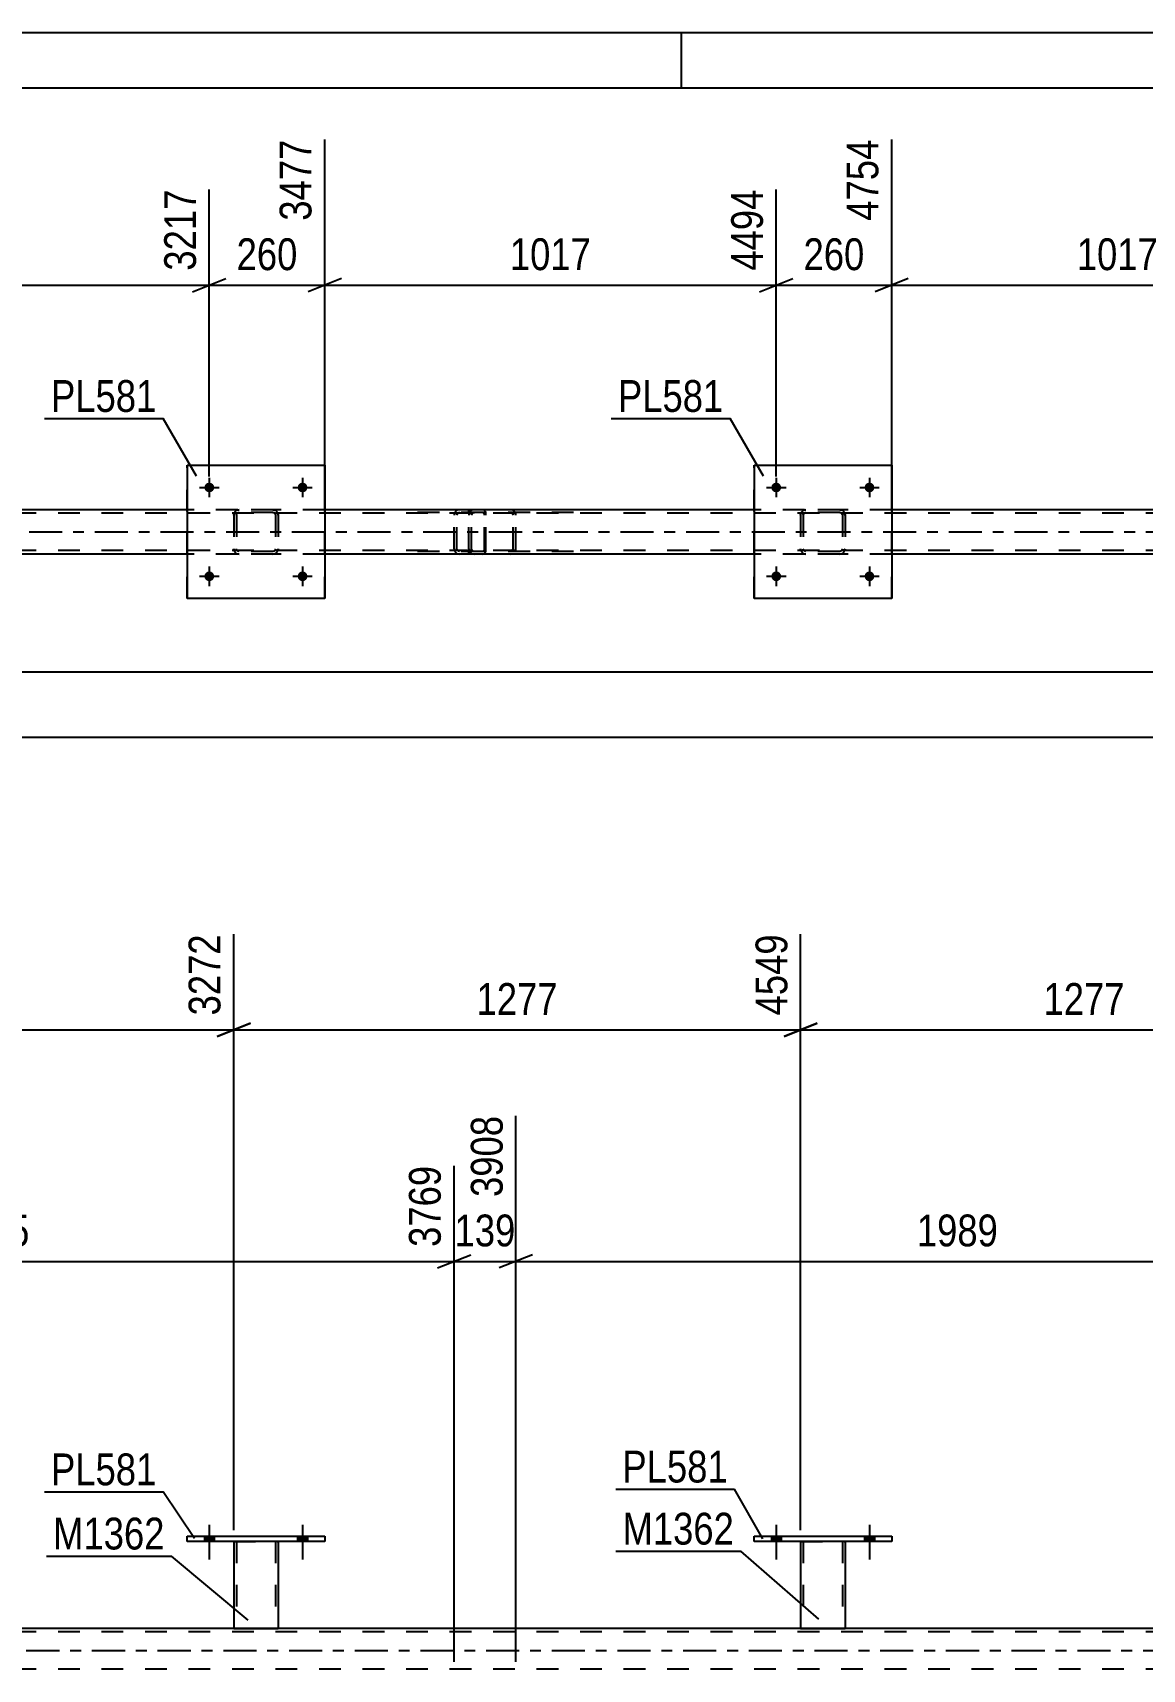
# Model space of a CAD drawing. Header units: millimetres. Extents: x 0 to 841, y 0 to 594.
# Drawn here: x 152.6 to 252.5, y 446.6 to 594 of the extents above; entities that cross this region are included whole.
import ezdxf

# ---------------------------------------------------------------- set-up
doc = ezdxf.new("R2010")
doc.units = ezdxf.units.MM
doc.linetypes.add('DXK_LINE_DOT2', pattern=[3.9198, 1.9599, -1.9599])
doc.linetypes.add('DXK_LINE_DOT3', pattern=[5.9187, 2.979, -0.9799, 0.9799, -0.9799])
doc.styles.add('Arial Narrow', font='ARIALN.TTF', dxfattribs={"height": 0.2})

# ---------------------------------------------------------------- blocks, each defined once
blk = doc.blocks.new('Unknown-232924980-1133')
at = {"color": 5, "linetype": 'Continuous'}
for p, q in [((841, 594), (0, 594)), ((211, 589), (211, 594)), ((836, 589), (5, 589))]:
    blk.add_line(p, q, dxfattribs=at)
blk = doc.blocks.new('Part-232924980-11370 - 11367')
at = {"color": 7, "linetype": 'DXK_LINE_DOT2'}
for p, q in [((191.86, 550.64), (191.84, 550.56)), ((191.84, 547.52), (191.84, 550.56)), ((191.88, 550.74), (191.86, 550.64)), ((192.1, 550.56), (192.12, 550.65)), ((192.1, 547.52), (192.1, 550.56)), ((192.12, 550.65), (192.17, 550.73)), ((192.35, 551.04), (192.16, 551)), ((192.17, 550.73), (192.25, 550.78)), ((192.25, 550.78), (192.35, 550.8)), ((201.29, 551.04), (192.35, 551.04)), ((201.29, 550.8), (192.35, 550.8)), ((195.78, 551), (195.59, 551.04)), ((195.59, 550.8), (195.69, 550.78)), ((195.69, 550.78), (195.77, 550.73)), ((195.77, 550.73), (195.82, 550.65)), ((195.82, 550.65), (195.84, 550.56)), ((195.84, 547.52), (195.84, 550.56)), ((196.08, 550.64), (196.06, 550.74)), ((196.1, 550.56), (196.08, 550.64)), ((196.1, 547.52), (196.1, 550.56)), ((191.84, 547.52), (191.86, 547.43)), ((191.86, 547.43), (191.88, 547.33)), ((192.11, 547.45), (192.1, 547.52)), ((192.12, 547.43), (192.11, 547.45)), ((192.17, 547.35), (192.12, 547.43)), ((192.16, 547.07), (192.35, 547.04)), ((192.25, 547.3), (192.17, 547.35)), ((192.35, 547.28), (192.25, 547.3)), ((201.29, 547.28), (192.35, 547.28)), ((201.29, 547.04), (192.35, 547.04)), ((195.69, 547.3), (195.59, 547.28)), ((195.59, 547.04), (195.78, 547.07)), ((195.77, 547.35), (195.69, 547.3)), ((195.82, 547.43), (195.77, 547.35)), ((195.82, 547.43), (195.83, 547.45)), ((195.83, 547.45), (195.84, 547.52)), ((196.06, 547.33), (196.08, 547.43)), ((196.08, 547.43), (196.1, 547.52))]:
    blk.add_line(p, q, dxfattribs=at)
for centre, start, end in [((192.33, 550.54), 110.7583, 155.68), ((195.61, 550.54), 24.32, 69.2417), ((192.33, 547.54), 204.32, 249.2417)]:
    blk.add_arc(centre, 0.496, start, end, dxfattribs=at)
blk = doc.blocks.new('Part-232924980-11371 - 11367')
at = {"color": 7, "linetype": 'DXK_LINE_DOT2'}
for p, q in [((193.12, 551.04), (186.14, 551.04)), ((193.12, 550.8), (186.14, 550.8)), ((190.54, 550.64), (190.52, 550.56)), ((190.52, 547.52), (190.52, 550.56)), ((190.56, 550.74), (190.54, 550.64)), ((190.77, 550.56), (190.79, 550.65)), ((190.77, 547.52), (190.77, 550.56)), ((190.79, 550.65), (190.85, 550.73)), ((191.03, 551.04), (190.83, 551)), ((190.85, 550.73), (190.93, 550.78)), ((190.93, 550.78), (191.03, 550.8)), ((191.84, 550.8), (191.84, 551.04)), ((193.22, 551), (193.12, 551.04)), ((193.12, 550.8), (193.17, 550.78)), ((193.17, 550.78), (193.21, 550.73)), ((193.21, 550.73), (193.24, 550.65)), ((193.31, 550.9), (193.22, 551)), ((193.24, 550.65), (193.25, 550.56)), ((193.25, 547.52), (193.25, 550.56)), ((193.37, 550.74), (193.31, 550.9)), ((193.39, 550.56), (193.37, 550.74)), ((193.39, 547.52), (193.39, 550.56)), ((193.12, 547.28), (186.14, 547.28)), ((193.12, 547.04), (186.14, 547.04)), ((190.52, 547.52), (190.54, 547.43)), ((190.54, 547.43), (190.56, 547.33)), ((190.79, 547.45), (190.77, 547.52)), ((190.79, 547.43), (190.79, 547.45)), ((190.85, 547.35), (190.79, 547.43)), ((190.83, 547.07), (191.03, 547.04)), ((190.93, 547.3), (190.85, 547.35)), ((191.03, 547.28), (190.93, 547.3)), ((191.84, 547.04), (191.84, 547.28)), ((193.17, 547.3), (193.12, 547.28)), ((193.12, 547.04), (193.22, 547.07)), ((193.21, 547.35), (193.17, 547.3)), ((193.24, 547.43), (193.21, 547.35)), ((193.22, 547.07), (193.31, 547.18)), ((193.25, 547.52), (193.24, 547.43)), ((193.31, 547.18), (193.37, 547.33)), ((193.37, 547.33), (193.39, 547.52))]:
    blk.add_line(p, q, dxfattribs=at)
for centre, start, end in [((191.01, 550.54), 111.1941, 156.1506), ((191.01, 547.53), 203.8494, 248.8059)]:
    blk.add_arc(centre, 0.492, start, end, dxfattribs=at)
blk = doc.blocks.new('Bolt-232924980-32480 - 11367')
at = {"linetype": 'Continuous'}
for points in [[(219.99, 545.04, -1), (219.11, 545.04, -1)], [(228.39, 545.04, -1), (227.51, 545.04, -1)]]:
    blk.add_hatch(color=1, dxfattribs=at).paths.add_polyline_path(points)
at = {"color": 1, "linetype": 'Continuous'}
for p, q in [((219.55, 545.92), (219.55, 544.16)), ((227.95, 545.92), (227.95, 544.16)), ((218.67, 545.04), (220.43, 545.04)), ((227.07, 545.04), (228.83, 545.04))]:
    blk.add_line(p, q, dxfattribs=at)
blk = doc.blocks.new('Part-232924980-11456 - 11367')
at = {"color": 7, "linetype": 'DXK_LINE_DOT2'}
for p, q in [((760.45, 550.72), (39.78, 550.72)), ((178.87, 551.04), (166.47, 551.04)), ((229.95, 551.04), (217.55, 551.04)), ((760.45, 547.36), (39.78, 547.36)), ((178.87, 547.04), (166.47, 547.04)), ((229.95, 547.04), (217.55, 547.04))]:
    blk.add_line(p, q, dxfattribs=at)
at = {"color": 2, "linetype": 'Continuous'}
for p, q in [((166.47, 551.04), (127.79, 551.04)), ((217.55, 551.04), (178.87, 551.04)), ((268.63, 551.04), (229.95, 551.04)), ((166.47, 547.04), (127.79, 547.04)), ((217.55, 547.04), (178.87, 547.04)), ((268.63, 547.04), (229.95, 547.04))]:
    blk.add_line(p, q, dxfattribs=at)
at = {"color": 7, "linetype": 'DXK_LINE_DOT3'}
blk.add_line((39.78, 549.04), (760.45, 549.04), dxfattribs=at)
blk = doc.blocks.new('Bolt-232924980-32474 - 11367')
at = {"linetype": 'Continuous'}
for points in [[(168.91, 545.04, -1), (168.03, 545.04, -1)], [(177.31, 545.04, -1), (176.43, 545.04, -1)]]:
    blk.add_hatch(color=1, dxfattribs=at).paths.add_polyline_path(points)
at = {"color": 1, "linetype": 'Continuous'}
for p, q in [((168.47, 545.92), (168.47, 544.16)), ((176.87, 545.92), (176.87, 544.16)), ((167.59, 545.04), (169.35, 545.04)), ((175.99, 545.04), (177.75, 545.04))]:
    blk.add_line(p, q, dxfattribs=at)
blk = doc.blocks.new('Part-232924980-32445 - 11367')
at = {"color": 7, "linetype": 'DXK_LINE_DOT2'}
for p, q in [((170.67, 550.56), (170.7, 550.74)), ((170.7, 550.74), (170.67, 550.56)), ((170.67, 550.56), (170.67, 547.52)), ((170.91, 550.56), (170.93, 550.65)), ((170.91, 550.56), (170.91, 547.52)), ((170.93, 550.65), (170.98, 550.73)), ((170.96, 551), (171.15, 551.04)), ((171.15, 551.04), (170.96, 551)), ((170.98, 550.73), (171.06, 550.78)), ((171.06, 550.78), (171.15, 550.8)), ((174.19, 551.04), (171.15, 551.04)), ((174.19, 550.8), (171.15, 550.8)), ((174.19, 551.04), (174.37, 551)), ((174.37, 551), (174.19, 551.04)), ((174.19, 550.8), (174.28, 550.78)), ((174.28, 550.78), (174.36, 550.73)), ((174.36, 550.73), (174.41, 550.65)), ((174.41, 550.65), (174.43, 550.56)), ((174.43, 550.56), (174.43, 547.52)), ((174.63, 550.74), (174.67, 550.56)), ((174.67, 550.56), (174.63, 550.74)), ((174.67, 550.56), (174.67, 547.52)), ((170.7, 547.33), (170.67, 547.52)), ((170.67, 547.52), (170.7, 547.33)), ((170.93, 547.43), (170.91, 547.52)), ((170.98, 547.35), (170.93, 547.43)), ((171.15, 547.04), (170.96, 547.07)), ((170.96, 547.07), (171.15, 547.04)), ((171.06, 547.3), (170.98, 547.35)), ((171.15, 547.28), (171.06, 547.3)), ((174.19, 547.28), (171.15, 547.28)), ((174.19, 547.04), (171.15, 547.04)), ((174.28, 547.3), (174.19, 547.28)), ((174.37, 547.07), (174.19, 547.04)), ((174.19, 547.04), (174.37, 547.07)), ((174.36, 547.35), (174.28, 547.3)), ((174.41, 547.43), (174.36, 547.35)), ((174.43, 547.52), (174.41, 547.43)), ((174.67, 547.52), (174.63, 547.33)), ((174.63, 547.33), (174.67, 547.52))]:
    blk.add_line(p, q, dxfattribs=at)
at = {"color": 7, "linetype": 'DXK_LINE_DOT3'}
blk.add_line((172.67, 549.04), (172.67, 549.04), dxfattribs=at)
at = {"color": 7, "linetype": 'DXK_LINE_DOT2'}
for centre, start, end in [((171.15, 550.56), 112.5, 157.5), ((171.15, 550.56), 112.5, 157.5), ((174.19, 550.56), 22.5, 67.5), ((174.19, 550.56), 22.5, 67.5), ((171.15, 547.52), 202.5, 247.5), ((171.15, 547.52), 202.5, 247.5), ((174.19, 547.52), 292.5, 337.5), ((174.19, 547.52), 292.5, 337.5)]:
    blk.add_arc(centre, 0.48, start, end, dxfattribs=at)
blk = doc.blocks.new('Part-232924980-32446 - 11367')
at = {"color": 2, "linetype": 'Continuous'}
for p, q in [((166.47, 555.04), (166.47, 543.04)), ((166.47, 555.04), (178.87, 555.04)), ((178.87, 555.04), (178.87, 543.04)), ((178.87, 543.04), (166.47, 543.04))]:
    blk.add_line(p, q, dxfattribs=at)
at = {"color": 7, "linetype": 'DXK_LINE_DOT2'}
for p, q in [((166.47, 543.04), (166.47, 555.04)), ((178.87, 543.04), (178.87, 555.04))]:
    blk.add_line(p, q, dxfattribs=at)
blk = doc.blocks.new('Part-232924980-32451 - 11367')
at = {"color": 7, "linetype": 'DXK_LINE_DOT2'}
for p, q in [((221.75, 550.56), (221.78, 550.74)), ((221.78, 550.74), (221.75, 550.56)), ((221.75, 550.56), (221.75, 547.52)), ((221.99, 550.56), (222.01, 550.65)), ((221.99, 550.56), (221.99, 547.52)), ((222.01, 550.65), (222.06, 550.73)), ((222.04, 551), (222.23, 551.04)), ((222.23, 551.04), (222.04, 551)), ((222.06, 550.73), (222.14, 550.78)), ((222.14, 550.78), (222.23, 550.8)), ((225.27, 551.04), (222.23, 551.04)), ((225.27, 550.8), (222.23, 550.8)), ((225.27, 551.04), (225.45, 551)), ((225.45, 551), (225.27, 551.04)), ((225.27, 550.8), (225.36, 550.78)), ((225.36, 550.78), (225.44, 550.73)), ((225.44, 550.73), (225.49, 550.65)), ((225.49, 550.65), (225.51, 550.56)), ((225.51, 550.56), (225.51, 547.52)), ((225.71, 550.74), (225.75, 550.56)), ((225.75, 550.56), (225.71, 550.74)), ((225.75, 550.56), (225.75, 547.52)), ((221.78, 547.33), (221.75, 547.52)), ((221.75, 547.52), (221.78, 547.33)), ((222.01, 547.43), (221.99, 547.52)), ((222.06, 547.35), (222.01, 547.43)), ((222.23, 547.04), (222.04, 547.07)), ((222.04, 547.07), (222.23, 547.04)), ((222.14, 547.3), (222.06, 547.35)), ((222.23, 547.28), (222.14, 547.3)), ((225.27, 547.28), (222.23, 547.28)), ((225.27, 547.04), (222.23, 547.04)), ((225.36, 547.3), (225.27, 547.28)), ((225.45, 547.07), (225.27, 547.04)), ((225.27, 547.04), (225.45, 547.07)), ((225.44, 547.35), (225.36, 547.3)), ((225.49, 547.43), (225.44, 547.35)), ((225.51, 547.52), (225.49, 547.43)), ((225.75, 547.52), (225.71, 547.33)), ((225.71, 547.33), (225.75, 547.52))]:
    blk.add_line(p, q, dxfattribs=at)
at = {"color": 7, "linetype": 'DXK_LINE_DOT3'}
blk.add_line((223.75, 549.04), (223.75, 549.04), dxfattribs=at)
at = {"color": 7, "linetype": 'DXK_LINE_DOT2'}
for centre, start, end in [((222.23, 550.56), 112.5, 157.5), ((222.23, 550.56), 112.5, 157.5), ((225.27, 550.56), 22.5, 67.5), ((225.27, 550.56), 22.5, 67.5), ((222.23, 547.52), 202.5, 247.5), ((222.23, 547.52), 202.5, 247.5), ((225.27, 547.52), 292.5, 337.5), ((225.27, 547.52), 292.5, 337.5)]:
    blk.add_arc(centre, 0.48, start, end, dxfattribs=at)
blk = doc.blocks.new('Part-232924980-32452 - 11367')
at = {"color": 2, "linetype": 'Continuous'}
for p, q in [((217.55, 555.04), (217.55, 543.04)), ((217.55, 555.04), (229.95, 555.04)), ((229.95, 555.04), (229.95, 543.04)), ((229.95, 543.04), (217.55, 543.04))]:
    blk.add_line(p, q, dxfattribs=at)
at = {"color": 7, "linetype": 'DXK_LINE_DOT2'}
for p, q in [((217.55, 543.04), (217.55, 555.04)), ((229.95, 543.04), (229.95, 555.04))]:
    blk.add_line(p, q, dxfattribs=at)
blk = doc.blocks.new('Bolt-232924980-32475 - 11367')
at = {"linetype": 'Continuous'}
for points in [[(168.91, 553.04, -1), (168.03, 553.04, -1)], [(177.31, 553.04, -1), (176.43, 553.04, -1)]]:
    blk.add_hatch(color=1, dxfattribs=at).paths.add_polyline_path(points)
at = {"color": 1, "linetype": 'Continuous'}
for p, q in [((167.59, 553.04), (169.35, 553.04)), ((168.47, 553.92), (168.47, 552.16)), ((175.99, 553.04), (177.75, 553.04)), ((176.87, 553.92), (176.87, 552.16))]:
    blk.add_line(p, q, dxfattribs=at)
blk = doc.blocks.new('Bolt-232924980-32481 - 11367')
at = {"linetype": 'Continuous'}
for points in [[(219.99, 553.04, -1), (219.11, 553.04, -1)], [(228.39, 553.04, -1), (227.51, 553.04, -1)]]:
    blk.add_hatch(color=1, dxfattribs=at).paths.add_polyline_path(points)
at = {"color": 1, "linetype": 'Continuous'}
for p, q in [((218.67, 553.04), (220.43, 553.04)), ((219.55, 553.92), (219.55, 552.16)), ((227.07, 553.04), (228.83, 553.04)), ((227.95, 553.92), (227.95, 552.16))]:
    blk.add_line(p, q, dxfattribs=at)
blk = doc.blocks.new('Part-232924980-2518 - 2334')
at = {"color": 2, "linetype": 'Continuous'}
blk.add_line((760.45, 450.28), (98.71, 450.28), dxfattribs=at)
at = {"color": 7, "linetype": 'DXK_LINE_DOT2'}
for p, q in [((760.45, 449.96), (98.71, 449.96)), ((760.45, 446.6), (98.71, 446.6))]:
    blk.add_line(p, q, dxfattribs=at)
at = {"color": 7, "linetype": 'DXK_LINE_DOT3'}
blk.add_line((98.71, 448.28), (760.45, 448.28), dxfattribs=at)
blk = doc.blocks.new('Bolt-232924980-32848 - 2334')
at = {"linetype": 'Continuous'}
for points in [[(219.11, 458.12), (219.99, 458.12), (219.99, 458.6), (219.11, 458.6)], [(227.51, 458.12), (228.39, 458.12), (228.39, 458.6), (227.51, 458.6)]]:
    blk.add_hatch(color=1, dxfattribs=at).paths.add_polyline_path(points)
at = {"color": 1, "linetype": 'Continuous'}
for p, q in [((219.11, 458.6), (219.11, 458.12)), ((219.55, 459.6), (219.55, 456.48)), ((219.99, 458.6), (219.99, 458.12)), ((227.51, 458.6), (227.51, 458.12)), ((227.95, 459.6), (227.95, 456.48)), ((228.39, 458.6), (228.39, 458.12))]:
    blk.add_line(p, q, dxfattribs=at)
blk = doc.blocks.new('Bolt-232924980-32842 - 2334')
at = {"linetype": 'Continuous'}
for points in [[(168.03, 458.12), (168.91, 458.12), (168.91, 458.6), (168.03, 458.6)], [(176.43, 458.12), (177.31, 458.12), (177.31, 458.6), (176.43, 458.6)]]:
    blk.add_hatch(color=1, dxfattribs=at).paths.add_polyline_path(points)
at = {"color": 1, "linetype": 'Continuous'}
for p, q in [((168.03, 458.6), (168.03, 458.12)), ((168.47, 459.6), (168.47, 456.48)), ((168.91, 458.6), (168.91, 458.12)), ((176.43, 458.6), (176.43, 458.12)), ((176.87, 459.6), (176.87, 456.48)), ((177.31, 458.6), (177.31, 458.12))]:
    blk.add_line(p, q, dxfattribs=at)
blk = doc.blocks.new('Part-232924980-32818 - 2334')
at = {"color": 2, "linetype": 'Continuous'}
for p, q in [((221.75, 458.12), (221.75, 450.28)), ((225.75, 458.12), (225.75, 450.28)), ((221.75, 450.28), (225.75, 450.28))]:
    blk.add_line(p, q, dxfattribs=at)
at = {"color": 7, "linetype": 'DXK_LINE_DOT2'}
for p, q in [((221.75, 458.12), (225.75, 458.12)), ((221.75, 458.12), (221.75, 458.12)), ((221.75, 458.12), (221.75, 458.12)), ((221.99, 458.12), (221.99, 450.28)), ((225.51, 458.12), (225.51, 450.28)), ((225.75, 458.12), (225.75, 458.12)), ((225.75, 458.12), (225.75, 458.12)), ((225.45, 450.28), (225.49, 450.28)), ((225.45, 450.28), (225.49, 450.28)), ((225.49, 450.28), (225.51, 450.28)), ((225.49, 450.28), (225.51, 450.28))]:
    blk.add_line(p, q, dxfattribs=at)
blk = doc.blocks.new('Part-232924980-32812 - 2334')
at = {"color": 2, "linetype": 'Continuous'}
for p, q in [((170.67, 458.12), (170.67, 450.28)), ((174.67, 458.12), (174.67, 450.28)), ((170.67, 450.28), (174.67, 450.28))]:
    blk.add_line(p, q, dxfattribs=at)
at = {"color": 7, "linetype": 'DXK_LINE_DOT2'}
for p, q in [((170.67, 458.12), (174.67, 458.12)), ((170.67, 458.12), (170.67, 458.12)), ((170.67, 458.12), (170.67, 458.12)), ((170.91, 458.12), (170.91, 450.28)), ((174.43, 458.12), (174.43, 450.28)), ((174.67, 458.12), (174.67, 458.12)), ((174.67, 458.12), (174.67, 458.12)), ((174.37, 450.28), (174.41, 450.28)), ((174.37, 450.28), (174.41, 450.28)), ((174.41, 450.28), (174.43, 450.28)), ((174.41, 450.28), (174.43, 450.28))]:
    blk.add_line(p, q, dxfattribs=at)
blk = doc.blocks.new('Part-232924980-32813 - 2334')
at = {"color": 2, "linetype": 'Continuous'}
for p, q in [((166.47, 458.12), (166.47, 458.6)), ((166.47, 458.6), (178.87, 458.6)), ((178.87, 458.6), (178.87, 458.12)), ((178.87, 458.12), (166.47, 458.12))]:
    blk.add_line(p, q, dxfattribs=at)
blk = doc.blocks.new('Part-232924980-32819 - 2334')
at = {"color": 2, "linetype": 'Continuous'}
for p, q in [((217.55, 458.12), (217.55, 458.6)), ((217.55, 458.6), (229.95, 458.6)), ((229.95, 458.6), (229.95, 458.12)), ((229.95, 458.12), (217.55, 458.12))]:
    blk.add_line(p, q, dxfattribs=at)
blk = doc.blocks.new('Bolt-232924980-32841 - 2334')
at = {"linetype": 'Continuous'}
for points in [[(168.03, 458.12), (168.91, 458.12), (168.91, 458.6), (168.03, 458.6)], [(176.43, 458.12), (177.31, 458.12), (177.31, 458.6), (176.43, 458.6)]]:
    blk.add_hatch(color=1, dxfattribs=at).paths.add_polyline_path(points)
at = {"color": 1, "linetype": 'Continuous'}
for p, q in [((168.03, 458.6), (168.03, 458.12)), ((168.47, 459.6), (168.47, 456.48)), ((168.91, 458.6), (168.91, 458.12)), ((176.43, 458.6), (176.43, 458.12)), ((176.87, 459.6), (176.87, 456.48)), ((177.31, 458.6), (177.31, 458.12))]:
    blk.add_line(p, q, dxfattribs=at)
blk = doc.blocks.new('Bolt-232924980-32847 - 2334')
at = {"linetype": 'Continuous'}
for points in [[(219.11, 458.12), (219.99, 458.12), (219.99, 458.6), (219.11, 458.6)], [(227.51, 458.12), (228.39, 458.12), (228.39, 458.6), (227.51, 458.6)]]:
    blk.add_hatch(color=1, dxfattribs=at).paths.add_polyline_path(points)
at = {"color": 1, "linetype": 'Continuous'}
for p, q in [((219.11, 458.6), (219.11, 458.12)), ((219.55, 459.6), (219.55, 456.48)), ((219.99, 458.6), (219.99, 458.12)), ((227.51, 458.6), (227.51, 458.12)), ((227.95, 459.6), (227.95, 456.48)), ((228.39, 458.6), (228.39, 458.12))]:
    blk.add_line(p, q, dxfattribs=at)
blk = doc.blocks.new('StraightDimension-232924980-16162 - 11367')
at = {"color": 7, "linetype": 'Continuous'}
blk.add_line((39.78, 536.44), (760.45, 536.44), dxfattribs=at)
blk = doc.blocks.new('StraightDimension-232924980-35553 - 11367')
at = {"color": 7, "linetype": 'Continuous'}
blk.add_line((39.14, 530.54), (761.09, 530.54), dxfattribs=at)
blk = doc.blocks.new('StraightDimension-232924980-35673 - 11367')
at = {"color": 7, "linetype": 'Continuous'}
for p, q in [((229.95, 552.04), (229.95, 584.39)), ((270.63, 554.04), (270.63, 579.89)), ((231.45, 571.87), (228.45, 570.67)), ((229.95, 571.27), (270.63, 571.27)), ((269.13, 570.67), (272.13, 571.87))]:
    blk.add_line(p, q, dxfattribs=at)
at = {"color": 0}
blk.add_wipeout([(254.54, 572.02), (254.54, 576.22), (246.03, 576.22), (246.03, 572.02)], dxfattribs=at)
at = {"color": 3, "style": 'Arial Narrow'}
blk.add_text('1017', height=2.863, dxfattribs=at).set_placement((246.63, 572.62))
at = {"color": 0, "linetype": 'Continuous'}
blk.add_wipeout([(270.03, 580.49), (265.83, 580.49), (265.83, 571.97), (270.03, 571.97)], dxfattribs=at)
at = {"color": 3, "linetype": 'Continuous', "style": 'Arial Narrow'}
blk.add_text('5771', height=2.863, rotation=90.0002, dxfattribs=at).set_placement((269.43, 572.57))
blk = doc.blocks.new('StraightDimension-232924980-35674 - 11367')
at = {"color": 7, "linetype": 'Continuous'}
for p, q in [((229.95, 552.04), (229.95, 584.39)), ((219.55, 554.04), (219.55, 579.89)), ((218.05, 570.67), (221.05, 571.87)), ((219.55, 571.27), (229.95, 571.27)), ((231.45, 571.87), (228.45, 570.67))]:
    blk.add_line(p, q, dxfattribs=at)
at = {"color": 0}
blk.add_wipeout([(228.09, 572.02), (228.09, 576.22), (221.41, 576.22), (221.41, 572.02)], dxfattribs=at)
at = {"color": 3, "style": 'Arial Narrow'}
blk.add_text('260', height=2.863, dxfattribs=at).set_placement((222.01, 572.62))
at = {"color": 0, "linetype": 'Continuous'}
blk.add_wipeout([(229.35, 584.99), (225.15, 584.99), (225.15, 576.47), (229.35, 576.47)], dxfattribs=at)
at = {"color": 3, "linetype": 'Continuous', "style": 'Arial Narrow'}
blk.add_text('4754', height=2.863, rotation=90.0002, dxfattribs=at).set_placement((228.75, 577.07))
blk = doc.blocks.new('StraightDimension-232924980-35675 - 11367')
at = {"color": 7, "linetype": 'Continuous'}
for p, q in [((178.87, 552.04), (178.87, 584.39)), ((219.55, 554.04), (219.55, 579.89)), ((180.37, 571.87), (177.37, 570.67)), ((178.87, 571.27), (219.55, 571.27)), ((218.05, 570.67), (221.05, 571.87))]:
    blk.add_line(p, q, dxfattribs=at)
at = {"color": 0}
blk.add_wipeout([(203.46, 572.02), (203.46, 576.22), (194.95, 576.22), (194.95, 572.02)], dxfattribs=at)
at = {"color": 3, "style": 'Arial Narrow'}
blk.add_text('1017', height=2.863, dxfattribs=at).set_placement((195.55, 572.62))
at = {"color": 0, "linetype": 'Continuous'}
blk.add_wipeout([(218.95, 580.49), (214.75, 580.49), (214.75, 571.97), (218.95, 571.97)], dxfattribs=at)
at = {"color": 3, "linetype": 'Continuous', "style": 'Arial Narrow'}
blk.add_text('4494', height=2.863, rotation=90.0002, dxfattribs=at).set_placement((218.35, 572.57))
blk = doc.blocks.new('StraightDimension-232924980-35676 - 11367')
at = {"color": 7, "linetype": 'Continuous'}
for p, q in [((178.87, 552.04), (178.87, 584.39)), ((168.47, 554.04), (168.47, 579.89)), ((166.97, 570.67), (169.97, 571.87)), ((168.47, 571.27), (178.87, 571.27)), ((180.37, 571.87), (177.37, 570.67))]:
    blk.add_line(p, q, dxfattribs=at)
at = {"color": 0}
blk.add_wipeout([(177.01, 572.02), (177.01, 576.22), (170.33, 576.22), (170.33, 572.02)], dxfattribs=at)
at = {"color": 3, "style": 'Arial Narrow'}
blk.add_text('260', height=2.863, dxfattribs=at).set_placement((170.93, 572.62))
at = {"color": 0, "linetype": 'Continuous'}
blk.add_wipeout([(178.27, 584.99), (174.07, 584.99), (174.07, 576.47), (178.27, 576.47)], dxfattribs=at)
at = {"color": 3, "linetype": 'Continuous', "style": 'Arial Narrow'}
blk.add_text('3477', height=2.863, rotation=90.0002, dxfattribs=at).set_placement((177.67, 577.07))
blk = doc.blocks.new('StraightDimension-232924980-35677 - 11367')
at = {"color": 7, "linetype": 'Continuous'}
for p, q in [((127.79, 552.04), (127.79, 584.39)), ((168.47, 554.04), (168.47, 579.89)), ((129.29, 571.87), (126.29, 570.67)), ((127.79, 571.27), (168.47, 571.27)), ((166.97, 570.67), (169.97, 571.87))]:
    blk.add_line(p, q, dxfattribs=at)
at = {"color": 0}
blk.add_wipeout([(152.38, 572.02), (152.38, 576.22), (143.87, 576.22), (143.87, 572.02)], dxfattribs=at)
at = {"color": 3, "style": 'Arial Narrow'}
blk.add_text('1017', height=2.863, dxfattribs=at).set_placement((144.47, 572.62))
at = {"color": 0, "linetype": 'Continuous'}
blk.add_wipeout([(167.87, 580.49), (163.67, 580.49), (163.67, 571.97), (167.87, 571.97)], dxfattribs=at)
at = {"color": 3, "linetype": 'Continuous', "style": 'Arial Narrow'}
blk.add_text('3217', height=2.863, rotation=90.0002, dxfattribs=at).set_placement((167.27, 572.57))
blk = doc.blocks.new('StraightDimension-232924980-10078 - 2334')
at = {"color": 7, "linetype": 'Continuous'}
for p, q in [((196.1, 447.28), (196.1, 496.45)), ((190.52, 447.28), (190.52, 491.95)), ((189.02, 482.74), (192.02, 483.94)), ((197.6, 483.94), (194.6, 482.74)), ((190.52, 483.34), (196.1, 483.34))]:
    blk.add_line(p, q, dxfattribs=at)
at = {"color": 0}
blk.add_wipeout([(196.65, 484.09), (196.65, 488.29), (189.97, 488.29), (189.97, 484.09)], dxfattribs=at)
at = {"color": 3, "style": 'Arial Narrow'}
blk.add_text('139', height=2.863, dxfattribs=at).set_placement((190.57, 484.69))
at = {"color": 0, "linetype": 'Continuous'}
blk.add_wipeout([(195.5, 497.05), (191.3, 497.05), (191.3, 488.54), (195.5, 488.54)], dxfattribs=at)
at = {"color": 3, "linetype": 'Continuous', "style": 'Arial Narrow'}
blk.add_text('3908', height=2.863, rotation=90.0002, dxfattribs=at).set_placement((194.9, 489.14))
blk = doc.blocks.new('StraightDimension-232924980-10077 - 2334')
at = {"color": 7, "linetype": 'Continuous'}
for p, q in [((196.1, 447.28), (196.1, 496.45)), ((275.66, 447.28), (275.66, 491.95)), ((197.6, 483.94), (194.6, 482.74)), ((274.16, 482.74), (277.16, 483.94)), ((196.1, 483.34), (275.66, 483.34))]:
    blk.add_line(p, q, dxfattribs=at)
at = {"color": 0}
blk.add_wipeout([(240.13, 484.09), (240.13, 488.29), (231.62, 488.29), (231.62, 484.09)], dxfattribs=at)
at = {"color": 3, "style": 'Arial Narrow'}
blk.add_text('1989', height=2.863, dxfattribs=at).set_placement((232.22, 484.69))
at = {"color": 0, "linetype": 'Continuous'}
blk.add_wipeout([(275.06, 492.55), (270.86, 492.55), (270.86, 484.04), (275.06, 484.04)], dxfattribs=at)
at = {"color": 3, "linetype": 'Continuous', "style": 'Arial Narrow'}
blk.add_text('5897', height=2.863, rotation=90.0002, dxfattribs=at).set_placement((274.46, 484.64))
blk = doc.blocks.new('StraightDimension-232924980-10079 - 2334')
at = {"color": 7, "linetype": 'Continuous'}
for p, q in [((106.71, 447.28), (106.71, 491.95)), ((190.52, 447.28), (190.52, 491.95)), ((108.21, 483.94), (105.21, 482.74)), ((189.02, 482.74), (192.02, 483.94)), ((106.71, 483.34), (190.52, 483.34))]:
    blk.add_line(p, q, dxfattribs=at)
at = {"color": 0}
blk.add_wipeout([(152.87, 484.09), (152.87, 488.29), (144.36, 488.29), (144.36, 484.09)], dxfattribs=at)
at = {"color": 3, "style": 'Arial Narrow'}
blk.add_text('2095', height=2.863, dxfattribs=at).set_placement((144.96, 484.69))
at = {"color": 0, "linetype": 'Continuous'}
blk.add_wipeout([(189.92, 492.55), (185.72, 492.55), (185.72, 484.04), (189.92, 484.04)], dxfattribs=at)
at = {"color": 3, "linetype": 'Continuous', "style": 'Arial Narrow'}
blk.add_text('3769', height=2.863, rotation=90.0002, dxfattribs=at).set_placement((189.32, 484.64))
blk = doc.blocks.new('StraightDimension-232924980-36418 - 2334')
at = {"color": 7, "linetype": 'Continuous'}
for p, q in [((221.75, 459.12), (221.75, 512.81)), ((272.83, 459.12), (272.83, 512.81)), ((223.25, 504.79), (220.25, 503.59)), ((221.75, 504.19), (272.83, 504.19)), ((271.33, 503.59), (274.33, 504.79))]:
    blk.add_line(p, q, dxfattribs=at)
at = {"color": 0}
blk.add_wipeout([(251.54, 504.94), (251.54, 509.14), (243.03, 509.14), (243.03, 504.94)], dxfattribs=at)
at = {"color": 3, "style": 'Arial Narrow'}
blk.add_text('1277', height=2.863, dxfattribs=at).set_placement((243.63, 505.54))
at = {"color": 0, "linetype": 'Continuous'}
blk.add_wipeout([(272.23, 513.41), (268.03, 513.41), (268.03, 504.89), (272.23, 504.89)], dxfattribs=at)
at = {"color": 3, "linetype": 'Continuous', "style": 'Arial Narrow'}
blk.add_text('5826', height=2.863, rotation=90.0002, dxfattribs=at).set_placement((271.63, 505.49))
blk = doc.blocks.new('StraightDimension-232924980-36419 - 2334')
at = {"color": 7, "linetype": 'Continuous'}
for p, q in [((170.67, 459.12), (170.67, 512.81)), ((221.75, 459.12), (221.75, 512.81)), ((172.17, 504.79), (169.17, 503.59)), ((170.67, 504.19), (221.75, 504.19)), ((220.25, 503.59), (223.25, 504.79))]:
    blk.add_line(p, q, dxfattribs=at)
at = {"color": 0}
blk.add_wipeout([(200.46, 504.94), (200.46, 509.14), (191.95, 509.14), (191.95, 504.94)], dxfattribs=at)
at = {"color": 3, "style": 'Arial Narrow'}
blk.add_text('1277', height=2.863, dxfattribs=at).set_placement((192.55, 505.54))
at = {"color": 0, "linetype": 'Continuous'}
blk.add_wipeout([(221.15, 513.41), (216.95, 513.41), (216.95, 504.89), (221.15, 504.89)], dxfattribs=at)
at = {"color": 3, "linetype": 'Continuous', "style": 'Arial Narrow'}
blk.add_text('4549', height=2.863, rotation=90.0002, dxfattribs=at).set_placement((220.55, 505.49))
blk = doc.blocks.new('StraightDimension-232924980-36420 - 2334')
at = {"color": 7, "linetype": 'Continuous'}
for p, q in [((119.59, 459.12), (119.59, 512.81)), ((170.67, 459.12), (170.67, 512.81)), ((121.09, 504.79), (118.09, 503.59)), ((119.59, 504.19), (170.67, 504.19)), ((169.17, 503.59), (172.17, 504.79))]:
    blk.add_line(p, q, dxfattribs=at)
at = {"color": 0}
blk.add_wipeout([(149.38, 504.94), (149.38, 509.14), (140.87, 509.14), (140.87, 504.94)], dxfattribs=at)
at = {"color": 3, "style": 'Arial Narrow'}
blk.add_text('1277', height=2.863, dxfattribs=at).set_placement((141.47, 505.54))
at = {"color": 0, "linetype": 'Continuous'}
blk.add_wipeout([(170.07, 513.41), (165.87, 513.41), (165.87, 504.89), (170.07, 504.89)], dxfattribs=at)
at = {"color": 3, "linetype": 'Continuous', "style": 'Arial Narrow'}
blk.add_text('3272', height=2.863, rotation=90.0002, dxfattribs=at).set_placement((169.47, 505.49))
blk = doc.blocks.new('Mark-232924980-35564 - 11367')
at = {"color": 0}
blk.add_wipeout([(163.72, 559.85), (163.72, 562.85), (154.21, 562.85), (154.21, 559.85)], dxfattribs=at)
blk.add_wipeout([(163.72, 559.85), (163.72, 562.85), (154.21, 562.85), (154.21, 559.85)], dxfattribs=at)
at = {"color": 30, "linetype": 'Continuous'}
for p in [(153.61, 559.25), (167.32, 554.05)]:
    blk.add_line(p, (164.32, 559.25), dxfattribs=at)
at = {"color": 3, "style": 'Arial Narrow'}
blk.add_text('PL581', height=2.863, dxfattribs=at).set_placement((154.21, 559.85))
blk = doc.blocks.new('Mark-232924980-35573 - 11367')
at = {"color": 0}
blk.add_wipeout([(214.8, 559.85), (214.8, 562.85), (205.29, 562.85), (205.29, 559.85)], dxfattribs=at)
blk.add_wipeout([(214.8, 559.85), (214.8, 562.85), (205.29, 562.85), (205.29, 559.85)], dxfattribs=at)
at = {"color": 30, "linetype": 'Continuous'}
for p in [(204.69, 559.25), (218.4, 554.05)]:
    blk.add_line(p, (215.4, 559.25), dxfattribs=at)
at = {"color": 3, "style": 'Arial Narrow'}
blk.add_text('PL581', height=2.863, dxfattribs=at).set_placement((205.29, 559.85))
blk = doc.blocks.new('Mark-232924980-36735 - 2334')
at = {"color": 0}
blk.add_wipeout([(215.76, 457.83), (215.76, 460.83), (205.7, 460.83), (205.7, 457.83)], dxfattribs=at)
blk.add_wipeout([(215.76, 457.83), (215.76, 460.83), (205.7, 460.83), (205.7, 457.83)], dxfattribs=at)
at = {"color": 30, "linetype": 'Continuous'}
for p in [(205.1, 457.23), (223.4, 451.1)]:
    blk.add_line(p, (216.36, 457.23), dxfattribs=at)
at = {"color": 3, "style": 'Arial Narrow'}
blk.add_text('M1362', height=2.863, dxfattribs=at).set_placement((205.7, 457.83))
blk = doc.blocks.new('Mark-232924980-36723 - 2334')
at = {"color": 0}
blk.add_wipeout([(164.46, 457.39), (164.46, 460.39), (154.4, 460.39), (154.4, 457.39)], dxfattribs=at)
blk.add_wipeout([(164.46, 457.39), (164.46, 460.39), (154.4, 460.39), (154.4, 457.39)], dxfattribs=at)
at = {"color": 30, "linetype": 'Continuous'}
for p in [(153.8, 456.79), (171.96, 451.01)]:
    blk.add_line(p, (165.06, 456.79), dxfattribs=at)
at = {"color": 3, "style": 'Arial Narrow'}
blk.add_text('M1362', height=2.863, dxfattribs=at).set_placement((154.4, 457.39))
blk = doc.blocks.new('Mark-232924980-36726 - 2334')
at = {"color": 0}
blk.add_wipeout([(163.71, 463.17), (163.71, 466.17), (154.21, 466.17), (154.21, 463.17)], dxfattribs=at)
blk.add_wipeout([(163.71, 463.17), (163.71, 466.17), (154.21, 466.17), (154.21, 463.17)], dxfattribs=at)
at = {"color": 30, "linetype": 'Continuous'}
for p in [(153.61, 462.57), (167.13, 458.38)]:
    blk.add_line(p, (164.31, 462.57), dxfattribs=at)
at = {"color": 3, "style": 'Arial Narrow'}
blk.add_text('PL581', height=2.863, dxfattribs=at).set_placement((154.21, 463.17))
blk = doc.blocks.new('Mark-232924980-36738 - 2334')
at = {"color": 0}
blk.add_wipeout([(215.2, 463.42), (215.2, 466.42), (205.69, 466.42), (205.69, 463.42)], dxfattribs=at)
blk.add_wipeout([(215.2, 463.42), (215.2, 466.42), (205.69, 466.42), (205.69, 463.42)], dxfattribs=at)
at = {"color": 30, "linetype": 'Continuous'}
for p in [(205.09, 462.82), (218.35, 458.34)]:
    blk.add_line(p, (215.8, 462.82), dxfattribs=at)
at = {"color": 3, "style": 'Arial Narrow'}
blk.add_text('PL581', height=2.863, dxfattribs=at).set_placement((205.69, 463.42))

msp = doc.modelspace()

# ---------------------------------------------------------------- block references
for name in ['Unknown-232924980-1133', 'Part-232924980-32446 - 11367', 'Part-232924980-32452 - 11367', 'Part-232924980-11456 - 11367', 'Bolt-232924980-32475 - 11367', 'Bolt-232924980-32481 - 11367', 'Part-232924980-32445 - 11367', 'Part-232924980-11371 - 11367', 'Part-232924980-11370 - 11367', 'Part-232924980-32451 - 11367', 'Bolt-232924980-32474 - 11367', 'Bolt-232924980-32480 - 11367', 'Part-232924980-32813 - 2334', 'Bolt-232924980-32842 - 2334', 'Bolt-232924980-32841 - 2334', 'Part-232924980-32819 - 2334', 'Bolt-232924980-32848 - 2334', 'Bolt-232924980-32847 - 2334', 'Part-232924980-32812 - 2334', 'Part-232924980-32818 - 2334', 'Part-232924980-2518 - 2334']:
    msp.add_blockref(name, (0, 0))

# ---------------------------------------------------------------- next in the draw order: block references
for name in ['StraightDimension-232924980-35673 - 11367', 'StraightDimension-232924980-16162 - 11367', 'StraightDimension-232924980-10078 - 2334']:
    msp.add_blockref(name, (0, 0))

# ---------------------------------------------------------------- next in the draw order: block references
for name in ['StraightDimension-232924980-35674 - 11367', 'StraightDimension-232924980-35553 - 11367', 'StraightDimension-232924980-10077 - 2334', 'StraightDimension-232924980-10079 - 2334']:
    msp.add_blockref(name, (0, 0))

# ---------------------------------------------------------------- next in the draw order: block references
for name in ['StraightDimension-232924980-35675 - 11367', 'StraightDimension-232924980-36418 - 2334']:
    msp.add_blockref(name, (0, 0))

# ---------------------------------------------------------------- next in the draw order: block references
for name in ['StraightDimension-232924980-35676 - 11367', 'Mark-232924980-35573 - 11367', 'StraightDimension-232924980-36419 - 2334']:
    msp.add_blockref(name, (0, 0))

# ---------------------------------------------------------------- next in the draw order: block references
for name in ['StraightDimension-232924980-35677 - 11367', 'StraightDimension-232924980-36420 - 2334', 'Mark-232924980-36735 - 2334']:
    msp.add_blockref(name, (0, 0))

# ---------------------------------------------------------------- next in the draw order: block references
for name in ['Mark-232924980-35564 - 11367', 'Mark-232924980-36738 - 2334', 'Mark-232924980-36723 - 2334']:
    msp.add_blockref(name, (0, 0))

# ---------------------------------------------------------------- next in the draw order: block references
msp.add_blockref('Mark-232924980-36726 - 2334', (0, 0))

doc.saveas('drawing.dxf')
